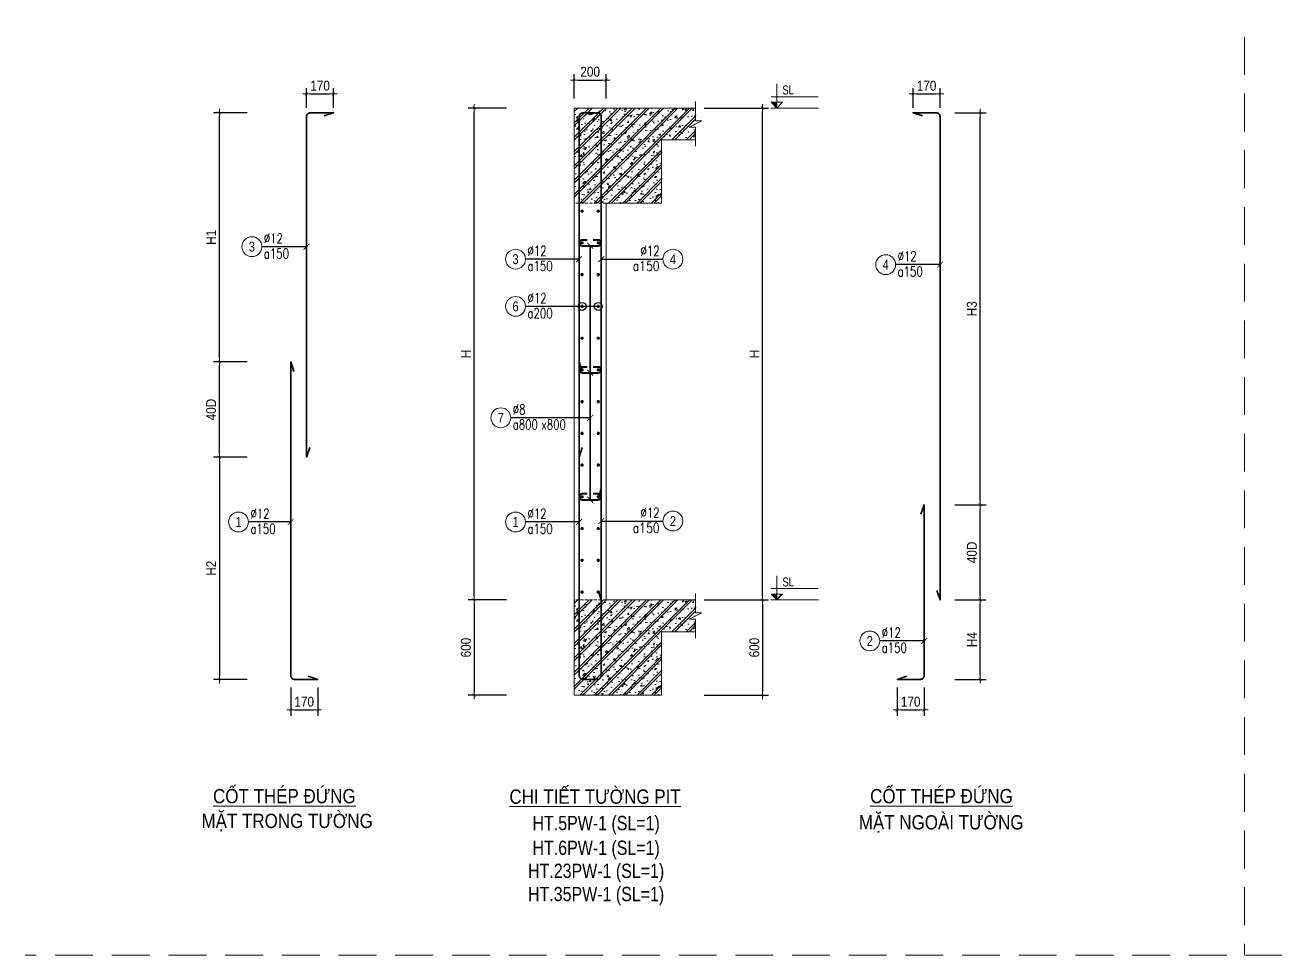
# Model space of a CAD drawing. Header units: millimetres. Extents: x 225489 to 327520, y -235866 to -221866.
# Drawn here: x 309589 to 317466, y -235866 to -230006 of the extents above; entities that cross this region are included whole.
import ezdxf
from ezdxf.enums import TextEntityAlignment as Align

# ---------------------------------------------------------------- set-up
doc = ezdxf.new("R2010")
doc.units = ezdxf.units.MM
doc.header["$PDMODE"] = 3
doc.linetypes.add('HIDDEN', pattern=[9.525, 6.35, -3.175])
doc.linetypes.add('HIDDEN2', pattern=[4.7625, 3.175, -1.5875])
doc.layers.get('0').update_dxf_attribs({"lineweight": 20})
doc.layers.get('Defpoints').update_dxf_attribs({"color": 151, "lineweight": 9})
for name, color, linetype, lineweight in [('kata_text', 7, 'Continuous', 30), ('NDC_S_ANNO', 7, 'Continuous', 20), ('NDC_S_CONTINUOUS', 3, 'Continuous', 20), ('NDC_S_DIM', 1, 'Continuous', 15), ('NDC_S_HATCH MATERIAL', 8, 'Continuous', 13), ('NDC_S_HIDDEN', 8, 'HIDDEN2', 13), ('NDC_S_LEADER', 1, 'Continuous', 15), ('NDC_S_REBAR', 4, 'Continuous', 35), ('NDC_S_STIRRUP', 4, 'Continuous', 40), ('NDC_S_TEXT SYMBOL', 7, 'Continuous', 20), ('NDC_S_THIN LINE', 8, 'Continuous', 9), ('NDC_S_VN TEXT', 7, 'Continuous', 20)]:
    doc.layers.add(name, color=color, linetype=linetype, lineweight=lineweight)
doc.styles.add('ARIAL', font='arial.ttf', dxfattribs={"width": 0.8})
doc.styles.add('NDC_ARIAL', font='arial.ttf', dxfattribs={"width": 0.85})
doc.styles.add('NDC_DIM', font='', dxfattribs={"width": 0.75})
doc.styles.add('NDC_EN TXT', font='romans.shx', dxfattribs={"width": 0.8})
doc.styles.add('NDC_ROMANS', font='romans.shx', dxfattribs={"width": 0.8})
doc.styles.get('NDC_DIM').set_extended_font_data('Dotum')
doc.dimstyles.new('NDC_1-25', dxfattribs={"dimscale": 25, "dimtxt": 2.5, "dimasz": 1, "dimexe": 1.5, "dimexo": 0, "dimgap": 0.8, "dimtad": 1, "dimdec": 0, "dimdsep": 46, "dimtxsty": 'NDC_ARIAL', "dimblk": 'DIMMARK', "dimcen": 49999.938995, "dimdle": 1.5, "dimclrd": 1, "dimclre": 1, "dimclrt": 3, "dimadec": 0, "dimazin": 0, "dimtfac": 1, "dimtdec": 0, "dimtix": 1, "dimtmove": 2, "dimatfit": 3, "dimfxl": 8, "dimarcsym": 0})
doc.dimstyles.new('NDC_dim_25', dxfattribs={"dimscale": 25, "dimtxt": 2.2, "dimasz": 1.5, "dimexe": 1.5, "dimexo": 2.5, "dimgap": 1, "dimtad": 1, "dimdec": 0, "dimzin": 0, "dimdsep": 46, "dimtxsty": 'NDC_DIM', "dimblk": 'DIMMARK', "dimcen": 0.09, "dimdle": 1.2, "dimclrd": 1, "dimclre": 1, "dimclrt": 3, "dimadec": 0, "dimazin": 0, "dimtfac": 1, "dimtdec": 0, "dimtix": 1, "dimtofl": 0, "dimtmove": 0, "dimatfit": 3, "dimfxl": 6, "dimfxlon": 1, "dimtolj": 1, "dimtzin": 0, "dimarcsym": 0})

# ---------------------------------------------------------------- blocks, each defined once
blk = doc.blocks.new('DIMMARK')
at = {"layer": 'NDC_S_DIM', "color": 1}
blk.add_line((-1.5, 0), (1, 0), dxfattribs=at)
at = {"layer": 'NDC_S_DIM', "color": 2, "const_width": 0.1}
blk.add_lwpolyline([(-0.42, -0.42), (0.42, 0.42)], dxfattribs=at)
blk = doc.blocks.new('kata_block_TD')
at = {"color": 6, "linetype": 'ByBlock', "lineweight": -2, "style": 'ARIAL', "width": 0.8}
blk.add_attdef('SECTDET2', text='', height=5, dxfattribs=at).set_placement((0, 7.97), align=Align.CENTER)
at = {"color": 0, "linetype": 'ByBlock', "lineweight": -2, "style": 'ARIAL', "width": 0.8}
blk.add_attdef('SECTDET1', text='', height=5, dxfattribs=at).set_placement((0, 1.47), align=Align.CENTER)
at = {"color": 3, "lineweight": 25, "style": 'ARIAL', "width": 0.8}
blk.add_attdef('SSCALE', text='', height=2.5, dxfattribs=at).set_placement((0, -4), align=Align.CENTER)
blk = doc.blocks.new('*D396')
at = {"layer": 'Defpoints', "color": 0, "transparency": 16777216}
for p in [(312623.9, -233628.9), (312419.5, -234228.9), (312623.9, -234228.9)]:
    blk.add_point(p, dxfattribs=at)
at = {"layer": 'NDC_S_DIM', "color": 1, "lineweight": -2, "transparency": 16777216}
for p, q in [((312623.9, -233628.9), (312382, -233628.9)), ((312419.5, -233653.9), (312419.5, -234203.9)), ((312623.9, -234228.9), (312382, -234228.9))]:
    blk.add_line(p, q, dxfattribs=at)
at = {"layer": 'NDC_S_DIM', "color": 1, "lineweight": -2, "transparency": 16777216, "xscale": 25, "yscale": 25, "zscale": 25}
for p, rotation in [((312419.5, -233628.9), 90), ((312419.5, -234228.9), 270)]:
    blk.add_blockref('DIMMARK', p, dxfattribs=dict(at, rotation=rotation))
at = {"layer": 'NDC_S_DIM', "color": 3, "transparency": 16777216, "insert": (312367.6, -233928.9), "char_height": 62.5, "attachment_point": 5, "rotation": 90, "style": 'NDC_ARIAL'}
blk.add_mtext('600', dxfattribs=at)
blk = doc.blocks.new('*D397')
at = {"layer": 'Defpoints', "color": 0, "transparency": 16777216}
for p in [(313250.7, -230352.6), (313050.7, -230469.4), (313250.7, -230469.4)]:
    blk.add_point(p, dxfattribs=at)
at = {"layer": 'NDC_S_DIM', "color": 1, "lineweight": -2, "transparency": 16777216}
for p, q in [((313050.7, -230469.4), (313050.7, -230315.1)), ((313075.7, -230352.6), (313225.7, -230352.6)), ((313250.7, -230469.4), (313250.7, -230315.1))]:
    blk.add_line(p, q, dxfattribs=at)
at = {"layer": 'NDC_S_DIM', "color": 1, "lineweight": -2, "transparency": 16777216, "xscale": 25, "yscale": 25, "zscale": 25, "rotation": 180}
blk.add_blockref('DIMMARK', (313050.7, -230352.6), dxfattribs=at)
at = {"layer": 'NDC_S_DIM', "color": 1, "lineweight": -2, "transparency": 16777216, "xscale": 25, "yscale": 25, "zscale": 25}
blk.add_blockref('DIMMARK', (313250.7, -230352.6), dxfattribs=at)
at = {"layer": 'NDC_S_DIM', "color": 3, "transparency": 16777216, "insert": (313150.7, -230300.7), "char_height": 62.5, "attachment_point": 5, "style": 'NDC_ARIAL'}
blk.add_mtext('200', dxfattribs=at)
blk = doc.blocks.new('kata_block_THEP')
at = {"layer": 'NDC_S_REBAR', "color": 0}
for p, q in [((-0.5, 0), (0.5, 0)), ((-0.35, 0.35), (0.35, -0.35)), ((0.35, 0.35), (-0.35, -0.35)), ((0, 0.5), (0, -0.5))]:
    blk.add_line(p, q, dxfattribs=at)
at = {"layer": 'NDC_S_REBAR', "color": 0, "const_width": 0.0833}
blk.add_lwpolyline([(-0.5, 0, 1), (0.5, 0, 1), (-0.5, 0, 1)], format="xyb", dxfattribs=at)
blk = doc.blocks.new('*U394')
at = {"layer": 'NDC_S_REBAR', "xscale": 18, "yscale": 18, "zscale": 18}
blk.add_blockref('kata_block_THEP', (0, 0), dxfattribs=at)
blk = doc.blocks.new('*U395')
at = {"layer": 'NDC_S_CONTINUOUS', "color": 0, "linetype": 'ByBlock', "lineweight": -2, "transparency": 16777216}
for p in [(0, 0), (200, 0), (400, 0), (600, 0), (800, 0), (1000, 0), (1200, 0), (1400, 0), (1600, 0), (1800, 0), (2000, 0), (2200, 0), (2400, 0)]:
    blk.add_blockref('*U394', p, dxfattribs=at)
blk = doc.blocks.new('*U392')
at = {"layer": 'NDC_S_REBAR', "xscale": 18, "yscale": 18, "zscale": 18}
blk.add_blockref('kata_block_THEP', (0, 0), dxfattribs=at)
blk = doc.blocks.new('*U393')
at = {"layer": 'NDC_S_CONTINUOUS', "color": 0, "linetype": 'ByBlock', "lineweight": -2, "transparency": 16777216}
for p in [(0, 0), (200, 0), (400, 0), (600, 0), (800, 0), (1000, 0), (1200, 0), (1400, 0), (1600, 0), (1800, 0), (2000, 0), (2200, 0), (2400, 0)]:
    blk.add_blockref('*U392', p, dxfattribs=at)
blk = doc.blocks.new('*D398')
at = {"layer": 'Defpoints', "color": 0, "transparency": 16777216}
for p in [(313869.3, -230528.9), (314237, -230528.9), (313869.3, -233628.9)]:
    blk.add_point(p, dxfattribs=at)
at = {"layer": 'NDC_S_DIM', "color": 1, "lineweight": -2, "transparency": 16777216}
for p, q in [((313869.3, -230528.9), (314274.5, -230528.9)), ((314237, -233603.9), (314237, -230553.9)), ((313869.3, -233628.9), (314274.5, -233628.9))]:
    blk.add_line(p, q, dxfattribs=at)
at = {"layer": 'NDC_S_DIM', "color": 1, "lineweight": -2, "transparency": 16777216, "xscale": 25, "yscale": 25, "zscale": 25}
for p, rotation in [((314237, -230528.9), 90), ((314237, -233628.9), 270)]:
    blk.add_blockref('DIMMARK', p, dxfattribs=dict(at, rotation=rotation))
at = {"layer": 'NDC_S_DIM', "color": 3, "transparency": 16777216, "insert": (314185.8, -232078.9), "char_height": 62.5, "attachment_point": 5, "rotation": 90, "style": 'NDC_ARIAL'}
blk.add_mtext('H', dxfattribs=at)
blk = doc.blocks.new('*D399')
at = {"layer": 'Defpoints', "color": 0, "transparency": 16777216}
for p in [(313869.3, -233628.9), (313869.3, -234228.9), (314237, -234228.9)]:
    blk.add_point(p, dxfattribs=at)
at = {"layer": 'NDC_S_DIM', "color": 1, "lineweight": -2, "transparency": 16777216}
for p, q in [((313869.3, -233628.9), (314274.5, -233628.9)), ((314237, -233653.9), (314237, -234203.9)), ((313869.3, -234228.9), (314274.5, -234228.9))]:
    blk.add_line(p, q, dxfattribs=at)
at = {"layer": 'NDC_S_DIM', "color": 1, "lineweight": -2, "transparency": 16777216, "xscale": 25, "yscale": 25, "zscale": 25}
for p, rotation in [((314237, -233628.9), 90), ((314237, -234228.9), 270)]:
    blk.add_blockref('DIMMARK', p, dxfattribs=dict(at, rotation=rotation))
at = {"layer": 'NDC_S_DIM', "color": 3, "transparency": 16777216, "insert": (314185.1, -233928.9), "char_height": 62.5, "attachment_point": 5, "rotation": 90, "style": 'NDC_ARIAL'}
blk.add_mtext('600', dxfattribs=at)
blk = doc.blocks.new('*D400')
at = {"layer": 'Defpoints', "color": 0, "transparency": 16777216}
for p in [(315448.5, -233628.9), (315607.9, -233628.9), (315448.5, -234128.9)]:
    blk.add_point(p, dxfattribs=at)
at = {"layer": 'NDC_S_DIM', "color": 1, "lineweight": -2, "transparency": 16777216}
for p, q in [((315448.5, -233628.9), (315645.4, -233628.9)), ((315607.9, -234103.9), (315607.9, -233653.9)), ((315448.5, -234128.9), (315645.4, -234128.9))]:
    blk.add_line(p, q, dxfattribs=at)
at = {"layer": 'NDC_S_DIM', "color": 1, "lineweight": -2, "transparency": 16777216, "xscale": 25, "yscale": 25, "zscale": 25}
for p, rotation in [((315607.9, -233628.9), 90), ((315607.9, -234128.9), 270)]:
    blk.add_blockref('DIMMARK', p, dxfattribs=dict(at, rotation=rotation))
at = {"layer": 'NDC_S_DIM', "color": 3, "transparency": 16777216, "insert": (315556.7, -233878.9), "char_height": 62.5, "attachment_point": 5, "rotation": 90, "style": 'NDC_ARIAL'}
blk.add_mtext('H4', dxfattribs=at)
blk = doc.blocks.new('*D401')
at = {"layer": 'Defpoints', "color": 0, "transparency": 16777216}
for p in [(315448.5, -233028.9), (315607.9, -233028.9), (315448.5, -233628.9)]:
    blk.add_point(p, dxfattribs=at)
at = {"layer": 'NDC_S_DIM', "color": 1, "lineweight": -2, "transparency": 16777216}
for p, q in [((315448.5, -233028.9), (315645.4, -233028.9)), ((315607.9, -233603.9), (315607.9, -233053.9)), ((315448.5, -233628.9), (315645.4, -233628.9))]:
    blk.add_line(p, q, dxfattribs=at)
at = {"layer": 'NDC_S_DIM', "color": 1, "lineweight": -2, "transparency": 16777216, "xscale": 25, "yscale": 25, "zscale": 25}
for p, rotation in [((315607.9, -233028.9), 90), ((315607.9, -233628.9), 270)]:
    blk.add_blockref('DIMMARK', p, dxfattribs=dict(at, rotation=rotation))
at = {"layer": 'NDC_S_DIM', "color": 3, "transparency": 16777216, "insert": (315556, -233328.9), "char_height": 62.5, "attachment_point": 5, "rotation": 90, "style": 'NDC_ARIAL'}
blk.add_mtext('40D', dxfattribs=at)
blk = doc.blocks.new('*D402')
at = {"layer": 'Defpoints', "color": 0, "transparency": 16777216}
for p in [(315448.5, -230558.9), (315607.9, -230558.9), (315448.5, -233028.9)]:
    blk.add_point(p, dxfattribs=at)
at = {"layer": 'NDC_S_DIM', "color": 1, "lineweight": -2, "transparency": 16777216}
for p, q in [((315448.5, -230558.9), (315645.4, -230558.9)), ((315607.9, -233003.9), (315607.9, -230583.9)), ((315448.5, -233028.9), (315645.4, -233028.9))]:
    blk.add_line(p, q, dxfattribs=at)
at = {"layer": 'NDC_S_DIM', "color": 1, "lineweight": -2, "transparency": 16777216, "xscale": 25, "yscale": 25, "zscale": 25}
for p, rotation in [((315607.9, -230558.9), 90), ((315607.9, -233028.9), 270)]:
    blk.add_blockref('DIMMARK', p, dxfattribs=dict(at, rotation=rotation))
at = {"layer": 'NDC_S_DIM', "color": 3, "transparency": 16777216, "insert": (315556, -231793.9), "char_height": 62.5, "attachment_point": 5, "rotation": 90, "style": 'NDC_ARIAL'}
blk.add_mtext('H3', dxfattribs=at)
blk = doc.blocks.new('*D403')
at = {"layer": 'Defpoints', "color": 0, "transparency": 16777216}
for p in [(315085.1, -234180.1), (315255.1, -234180.1), (315255.1, -234321.9)]:
    blk.add_point(p, dxfattribs=at)
at = {"layer": 'NDC_S_DIM', "color": 1, "lineweight": -2, "transparency": 16777216}
for p, q in [((315085.1, -234180.1), (315085.1, -234359.4)), ((315255.1, -234180.1), (315255.1, -234359.4)), ((315110.1, -234321.9), (315230.1, -234321.9))]:
    blk.add_line(p, q, dxfattribs=at)
at = {"layer": 'NDC_S_DIM', "color": 1, "lineweight": -2, "transparency": 16777216, "xscale": 25, "yscale": 25, "zscale": 25, "rotation": 180}
blk.add_blockref('DIMMARK', (315085.1, -234321.9), dxfattribs=at)
at = {"layer": 'NDC_S_DIM', "color": 1, "lineweight": -2, "transparency": 16777216, "xscale": 25, "yscale": 25, "zscale": 25}
blk.add_blockref('DIMMARK', (315255.1, -234321.9), dxfattribs=at)
at = {"layer": 'NDC_S_DIM', "color": 3, "transparency": 16777216, "insert": (315170.1, -234270), "char_height": 62.5, "attachment_point": 5, "style": 'NDC_ARIAL'}
blk.add_mtext('170', dxfattribs=at)
blk = doc.blocks.new('*D404')
at = {"layer": 'Defpoints', "color": 0, "transparency": 16777216}
for p in [(311263.6, -234180.1), (311433.6, -234180.1), (311433.6, -234321.9)]:
    blk.add_point(p, dxfattribs=at)
at = {"layer": 'NDC_S_DIM', "color": 1, "lineweight": -2, "transparency": 16777216}
for p, q in [((311263.6, -234180.1), (311263.6, -234359.4)), ((311433.6, -234180.1), (311433.6, -234359.4)), ((311288.6, -234321.9), (311408.6, -234321.9))]:
    blk.add_line(p, q, dxfattribs=at)
at = {"layer": 'NDC_S_DIM', "color": 1, "lineweight": -2, "transparency": 16777216, "xscale": 25, "yscale": 25, "zscale": 25, "rotation": 180}
blk.add_blockref('DIMMARK', (311263.6, -234321.9), dxfattribs=at)
at = {"layer": 'NDC_S_DIM', "color": 1, "lineweight": -2, "transparency": 16777216, "xscale": 25, "yscale": 25, "zscale": 25}
blk.add_blockref('DIMMARK', (311433.6, -234321.9), dxfattribs=at)
at = {"layer": 'NDC_S_DIM', "color": 3, "transparency": 16777216, "insert": (311348.6, -234270), "char_height": 62.5, "attachment_point": 5, "style": 'NDC_ARIAL'}
blk.add_mtext('170', dxfattribs=at)
blk = doc.blocks.new('*D405')
at = {"layer": 'Defpoints', "color": 0, "transparency": 16777216}
for p in [(310989.9, -232728.9), (310814, -234128.9), (310989.9, -234128.9)]:
    blk.add_point(p, dxfattribs=at)
at = {"layer": 'NDC_S_DIM', "color": 1, "lineweight": -2, "transparency": 16777216}
for p, q in [((310989.9, -232728.9), (310776.5, -232728.9)), ((310814, -232753.9), (310814, -234103.9)), ((310989.9, -234128.9), (310776.5, -234128.9))]:
    blk.add_line(p, q, dxfattribs=at)
at = {"layer": 'NDC_S_DIM', "color": 1, "lineweight": -2, "transparency": 16777216, "xscale": 25, "yscale": 25, "zscale": 25}
for p, rotation in [((310814, -232728.9), 90), ((310814, -234128.9), 270)]:
    blk.add_blockref('DIMMARK', p, dxfattribs=dict(at, rotation=rotation))
at = {"layer": 'NDC_S_DIM', "color": 3, "transparency": 16777216, "insert": (310762.6, -233428.9), "char_height": 62.5, "attachment_point": 5, "rotation": 90, "style": 'NDC_ARIAL'}
blk.add_mtext('H2', dxfattribs=at)
blk = doc.blocks.new('*D406')
at = {"layer": 'Defpoints', "color": 0, "transparency": 16777216}
for p in [(310814, -232128.9), (310989.9, -232128.9), (310989.9, -232728.9)]:
    blk.add_point(p, dxfattribs=at)
at = {"layer": 'NDC_S_DIM', "color": 1, "lineweight": -2, "transparency": 16777216}
for p, q in [((310989.9, -232128.9), (310776.5, -232128.9)), ((310814, -232703.9), (310814, -232153.9)), ((310989.9, -232728.9), (310776.5, -232728.9))]:
    blk.add_line(p, q, dxfattribs=at)
at = {"layer": 'NDC_S_DIM', "color": 1, "lineweight": -2, "transparency": 16777216, "xscale": 25, "yscale": 25, "zscale": 25}
for p, rotation in [((310814, -232128.9), 90), ((310814, -232728.9), 270)]:
    blk.add_blockref('DIMMARK', p, dxfattribs=dict(at, rotation=rotation))
at = {"layer": 'NDC_S_DIM', "color": 3, "transparency": 16777216, "insert": (310762.1, -232428.9), "char_height": 62.5, "attachment_point": 5, "rotation": 90, "style": 'NDC_ARIAL'}
blk.add_mtext('40D', dxfattribs=at)
blk = doc.blocks.new('*D407')
at = {"layer": 'Defpoints', "color": 0, "transparency": 16777216}
for p in [(310814, -230558.9), (310989.9, -230558.9), (310989.9, -232128.9)]:
    blk.add_point(p, dxfattribs=at)
at = {"layer": 'NDC_S_DIM', "color": 1, "lineweight": -2, "transparency": 16777216}
for p, q in [((310989.9, -230558.9), (310776.5, -230558.9)), ((310814, -232103.9), (310814, -230583.9)), ((310989.9, -232128.9), (310776.5, -232128.9))]:
    blk.add_line(p, q, dxfattribs=at)
at = {"layer": 'NDC_S_DIM', "color": 1, "lineweight": -2, "transparency": 16777216, "xscale": 25, "yscale": 25, "zscale": 25}
for p, rotation in [((310814, -230558.9), 90), ((310814, -232128.9), 270)]:
    blk.add_blockref('DIMMARK', p, dxfattribs=dict(at, rotation=rotation))
at = {"layer": 'NDC_S_DIM', "color": 3, "transparency": 16777216, "insert": (310762.6, -231343.9), "char_height": 62.5, "attachment_point": 5, "rotation": 90, "style": 'NDC_ARIAL'}
blk.add_mtext('H1', dxfattribs=at)
blk = doc.blocks.new('*D408')
at = {"layer": 'Defpoints', "color": 0, "transparency": 16777216}
for p in [(311533.6, -230440.6), (311363.6, -230527.8), (311533.6, -230527.8)]:
    blk.add_point(p, dxfattribs=at)
at = {"layer": 'NDC_S_DIM', "color": 1, "lineweight": -2, "transparency": 16777216}
for p, q in [((311363.6, -230527.8), (311363.6, -230403.1)), ((311388.6, -230440.6), (311508.6, -230440.6)), ((311533.6, -230527.8), (311533.6, -230403.1))]:
    blk.add_line(p, q, dxfattribs=at)
at = {"layer": 'NDC_S_DIM', "color": 1, "lineweight": -2, "transparency": 16777216, "xscale": 25, "yscale": 25, "zscale": 25, "rotation": 180}
blk.add_blockref('DIMMARK', (311363.6, -230440.6), dxfattribs=at)
at = {"layer": 'NDC_S_DIM', "color": 1, "lineweight": -2, "transparency": 16777216, "xscale": 25, "yscale": 25, "zscale": 25}
blk.add_blockref('DIMMARK', (311533.6, -230440.6), dxfattribs=at)
at = {"layer": 'NDC_S_DIM', "color": 3, "transparency": 16777216, "insert": (311448.6, -230388.7), "char_height": 62.5, "attachment_point": 5, "style": 'NDC_ARIAL'}
blk.add_mtext('170', dxfattribs=at)
blk = doc.blocks.new('*D409')
at = {"layer": 'Defpoints', "color": 0, "transparency": 16777216}
for p in [(315355.1, -230440.6), (315185.1, -230527.8), (315355.1, -230527.8)]:
    blk.add_point(p, dxfattribs=at)
at = {"layer": 'NDC_S_DIM', "color": 1, "lineweight": -2, "transparency": 16777216}
for p, q in [((315185.1, -230527.8), (315185.1, -230403.1)), ((315210.1, -230440.6), (315330.1, -230440.6)), ((315355.1, -230527.8), (315355.1, -230403.1))]:
    blk.add_line(p, q, dxfattribs=at)
at = {"layer": 'NDC_S_DIM', "color": 1, "lineweight": -2, "transparency": 16777216, "xscale": 25, "yscale": 25, "zscale": 25, "rotation": 180}
blk.add_blockref('DIMMARK', (315185.1, -230440.6), dxfattribs=at)
at = {"layer": 'NDC_S_DIM', "color": 1, "lineweight": -2, "transparency": 16777216, "xscale": 25, "yscale": 25, "zscale": 25}
blk.add_blockref('DIMMARK', (315355.1, -230440.6), dxfattribs=at)
at = {"layer": 'NDC_S_DIM', "color": 3, "transparency": 16777216, "insert": (315270.1, -230388.7), "char_height": 62.5, "attachment_point": 5, "style": 'NDC_ARIAL'}
blk.add_mtext('170', dxfattribs=at)
blk = doc.blocks.new('*U12')
blk.add_circle((-2.5, 0), 2.5)
at = {"layer": 'NDC_S_VN TEXT', "color": 3, "style": 'NDC_EN TXT', "width": 0.75}
for tag, p in [('DK1', (0.5, 0.85)), ('KC1', (0.5, -2.97))]:
    blk.add_attdef(tag, p, '', height=2.5, dxfattribs=at)
at = {"layer": 'NDC_S_VN TEXT', "color": 7, "style": 'ARIAL', "width": 0.8}
blk.add_attdef('SH2', text='', height=2.5, dxfattribs=at).set_placement((-2.5, 0), align=Align.MIDDLE)
blk = doc.blocks.new('*U15')
blk.add_circle((2.5, 0), 2.5)
at = {"layer": 'NDC_S_VN TEXT', "color": 3, "style": 'NDC_EN TXT'}
for tag, width, p in [('DK2', 0.75, (-0.85, 0.85)), ('KC2', 0.8, (-0.85, -2.97))]:
    blk.add_attdef(tag, text='', height=2.5, dxfattribs=dict(at, width=width)).set_placement(p, align=Align.RIGHT)
at = {"layer": 'NDC_S_VN TEXT', "color": 7, "style": 'ARIAL', "width": 0.8}
blk.add_attdef('SH3', text='', height=2.5, dxfattribs=at).set_placement((2.5, 0), align=Align.MIDDLE)
blk = doc.blocks.new('CD')
at = {"layer": 'NDC_S_ANNO'}
blk.add_hatch(color=3, dxfattribs=at).paths.add_polyline_path([(0, 160), (-161, 160), (0, 0)])
at = {"layer": 'NDC_S_ANNO', "ltscale": 50}
h = blk.add_hatch(dxfattribs=at)
h.set_pattern_fill('ANSI31', color=256, scale=140.6, style=0)
h.paths.add_polyline_path([(0, 160), (0, 0), (161, 160)])
for p, q in [((1156, 0), (-164, 0)), ((-159, 314), (1147, 314))]:
    blk.add_line(p, q, dxfattribs=at)
for points in [[(0, 669), (0, 0)], [(0, 0), (-161, 160), (0, 160)], [(0, 0), (161, 160), (0, 160)]]:
    blk.add_lwpolyline(points, dxfattribs=at)
at = {"layer": 'NDC_S_TEXT SYMBOL', "color": 3, "style": 'NDC_DIM', "width": 0.7}
blk.add_attdef('COT', (154, 375), '', height=250, dxfattribs=at)
blk = doc.blocks.new('*D410')
at = {"layer": 'Defpoints', "color": 0, "transparency": 16777216}
for p in [(312419.5, -230528.9), (312623.9, -230528.9), (312623.9, -233628.9)]:
    blk.add_point(p, dxfattribs=at)
at = {"layer": 'NDC_S_DIM', "color": 1, "lineweight": -2, "transparency": 16777216}
for p, q in [((312623.9, -230528.9), (312382, -230528.9)), ((312419.5, -233603.9), (312419.5, -230553.9)), ((312623.9, -233628.9), (312382, -233628.9))]:
    blk.add_line(p, q, dxfattribs=at)
at = {"layer": 'NDC_S_DIM', "color": 1, "lineweight": -2, "transparency": 16777216, "xscale": 25, "yscale": 25, "zscale": 25}
for p, rotation in [((312419.5, -230528.9), 90), ((312419.5, -233628.9), 270)]:
    blk.add_blockref('DIMMARK', p, dxfattribs=dict(at, rotation=rotation))
at = {"layer": 'NDC_S_DIM', "color": 3, "transparency": 16777216, "insert": (312368.2, -232078.9), "char_height": 62.5, "attachment_point": 5, "rotation": 90, "style": 'NDC_ARIAL'}
blk.add_mtext('H', dxfattribs=at)

msp = doc.modelspace()

# ---------------------------------------------------------------- hatches: boundary and pattern name
at = {"layer": 'NDC_S_HATCH MATERIAL'}
h = msp.add_hatch(dxfattribs=at)
h.set_pattern_fill('BT-01', color=256, scale=15, pattern_type=2)
h.set_pattern_definition([(50, (308728.34, -329897.705), (107.58903, -9.41282), [11.25, -123.75]), (355, (308728.34, -329897.7), (-20.8127, 112.82882), [9, -99]), (100.4514, (308737.3, -329898.49), (86.77641, 103.41593), [9.56103, -105.17132]), (46.1842, (308728.34, -329867.7), (160.08616, -24.82785), [16.875, -185.625]), (96.6356, (308741.68, -329869.77), (140.1994, 146.11768), [14.34154, -157.75695]), (351.1842, (308728.34, -329867.7), (140.1993, 146.1178), [13.5, -148.5]), (21, (308743.34, -329875.205), (89.53606, -60.39283), [11.25, -123.75]), (326, (308743.34, -329875.2), (36.4973, 108.77251), [9, -99]), (71.4514, (308750.8, -329880.24), (126.03339, 48.37957), [9.56103, -105.17132]), (37.5, (308728.337, -329897.705), (1.823978, 49.934078), [0, -97.8, 0, -100.5, 0, -99.375]), (7.5, (308728.337, -329897.705), (39.46043, 59.161757), [0, -57.3, 0, -95.55, 0, -37.875]), (327.5, (308694.887, -329897.705), (80.073365, -3.38323), [0, -37.5, 0, -117, 0, -155.25]), (317.5, (308679.89, -329897.705), (87.477925, 15.015747), [0, -48.75, 0, -77.7, 0, -110.25]), (45, (308728.337, -329897.705), (-45.078057, 45.078057), []), (45, (308728.337, -329879.33), (-45.078057, 45.078057), [])])
h.paths.add_polyline_path([(313814.5, -230648.9), (313774.5, -230648.9), (313854.5, -230608.9), (313814.5, -230608.9), (313814.5, -230528.9), (313250.7, -230528.9), (313050.7, -230528.9), (313050.7, -231128.9), (313600.7, -231128.9), (313600.7, -230728.9), (313814.5, -230728.9)])
h = msp.add_hatch(dxfattribs=at)
h.set_pattern_fill('BT-01', color=256, scale=15, pattern_type=2)
h.set_pattern_definition([(50, (308728.34, -332997.705), (107.58903, -9.41282), [11.25, -123.75]), (355, (308728.34, -332997.7), (-20.8127, 112.82882), [9, -99]), (100.4514, (308737.3, -332998.49), (86.77641, 103.41593), [9.56103, -105.17132]), (46.1842, (308728.34, -332967.7), (160.08616, -24.82785), [16.875, -185.625]), (96.6356, (308741.68, -332969.77), (140.1994, 146.11768), [14.34154, -157.75695]), (351.1842, (308728.34, -332967.7), (140.1993, 146.1178), [13.5, -148.5]), (21, (308743.34, -332975.205), (89.53606, -60.39283), [11.25, -123.75]), (326, (308743.34, -332975.2), (36.4973, 108.77251), [9, -99]), (71.4514, (308750.8, -332980.24), (126.03339, 48.37957), [9.56103, -105.17132]), (37.5, (308728.337, -332997.705), (1.823978, 49.934078), [0, -97.8, 0, -100.5, 0, -99.375]), (7.5, (308728.337, -332997.705), (39.46043, 59.161757), [0, -57.3, 0, -95.55, 0, -37.875]), (327.5, (308694.887, -332997.705), (80.073365, -3.38323), [0, -37.5, 0, -117, 0, -155.25]), (317.5, (308679.89, -332997.705), (87.477925, 15.015747), [0, -48.75, 0, -77.7, 0, -110.25]), (45, (308728.337, -332997.705), (-45.078057, 45.078057), []), (45, (308728.337, -332979.33), (-45.078057, 45.078057), [])])
h.paths.add_polyline_path([(313814.5, -233748.9), (313774.5, -233748.9), (313854.5, -233708.9), (313814.5, -233708.9), (313814.5, -233628.9), (313250.7, -233628.9), (313050.7, -233628.9), (313050.7, -234228.9), (313600.7, -234228.9), (313600.7, -233828.9), (313814.5, -233828.9)])

# ---------------------------------------------------------------- linework, layer by layer
at = {"layer": 'NDC_S_CONTINUOUS', "ltscale": 0.005}
for p, q in [((313050.7, -230528.9), (313814.5, -230528.9)), ((313250.7, -233628.9), (313814.5, -233628.9))]:
    msp.add_line(p, q, dxfattribs=at)
for points in [[(313050.7, -233628.9), (313050.7, -230528.9)], [(313814.5, -230728.9), (313600.7, -230728.9), (313600.7, -231128.9), (313250.7, -231128.9)], [(313250.7, -233628.9), (313250.7, -231128.9)], [(313814.5, -233828.9), (313600.7, -233828.9), (313600.7, -234228.9), (313050.7, -234228.9), (313050.7, -233628.9)]]:
    msp.add_lwpolyline(points, dxfattribs=at)
at = {"layer": 'NDC_S_DIM'}
for points in [[(313814.5, -230768.9), (313814.5, -230648.9), (313774.5, -230648.9), (313854.5, -230608.9), (313814.5, -230608.9), (313814.5, -230488.9)], [(313814.5, -233868.9), (313814.5, -233748.9), (313774.5, -233748.9), (313854.5, -233708.9), (313814.5, -233708.9), (313814.5, -233588.9)]]:
    msp.add_lwpolyline(points, dxfattribs=at)
at = {"layer": 'NDC_S_HATCH MATERIAL', "linetype": 'HIDDEN', "ltscale": 3}
for p, q in [((313250.7, -231128.9), (313050.7, -231128.9)), ((313250.7, -233628.9), (313050.7, -233628.9))]:
    msp.add_line(p, q, dxfattribs=at)
at = {"layer": 'NDC_S_HIDDEN', "ltscale": 75}
for p, q in [((317273.9, -221865.9), (317273.9, -235865.9)), ((327520, -235865.9), (309589.4, -235865.9))]:
    msp.add_line(p, q, dxfattribs=at)
at = {"layer": 'NDC_S_REBAR'}
for points in [[(311473.6, -230578.9), (311533.6, -230558.9), (311387.6, -230558.9, 0.414214), (311363.6, -230582.9), (311363.6, -232728.9), (311383.6, -232668.9)], [(313150.7, -230568.9), (313180.7, -230558.9), (313104.7, -230558.9, 0.414214), (313080.7, -230582.9), (313080.7, -232728.9), (313100.7, -232668.9)], [(313150.7, -230568.9), (313120.7, -230558.9), (313196.7, -230558.9, -0.414214), (313220.7, -230582.9), (313220.7, -233628.9), (313200.7, -233568.9)], [(315245.1, -230578.9), (315185.1, -230558.9), (315331.1, -230558.9, -0.414214), (315355.1, -230582.9), (315355.1, -233628.9), (315335.1, -233568.9)], [(311373.6, -234108.9), (311433.6, -234128.9), (311287.6, -234128.9, -0.414214), (311263.6, -234104.9), (311263.6, -232128.9), (311283.6, -232188.9)], [(313170.7, -234108.9), (313180.7, -234128.9), (313104.7, -234128.9, -0.414214), (313080.7, -234104.9), (313080.7, -232128.9), (313100.7, -232188.9)], [(313130.7, -234108.9), (313120.7, -234128.9), (313196.7, -234128.9, 0.414214), (313220.7, -234104.9), (313220.7, -232928.9), (313200.7, -232988.9)], [(315145.1, -234108.9), (315085.1, -234128.9), (315231.1, -234128.9, 0.414214), (315255.1, -234104.9), (315255.1, -233028.9), (315235.1, -233088.9)]]:
    msp.add_lwpolyline(points, format="xyb", dxfattribs=at)
at = {"layer": 'NDC_S_STIRRUP'}
for points in [[(313131.7, -231360.9), (313099.7, -231360.9, 1), (313099.7, -231396.9), (313201.7, -231396.9, 1), (313201.7, -231360.9), (313169.7, -231360.9)], [(313131.7, -232160.9), (313099.7, -232160.9, 1), (313099.7, -232196.9), (313201.7, -232196.9, 1), (313201.7, -232160.9), (313169.7, -232160.9)], [(313131.7, -232960.9), (313099.7, -232960.9, 1), (313099.7, -232996.9), (313201.7, -232996.9, 1), (313201.7, -232960.9), (313169.7, -232960.9)]]:
    msp.add_lwpolyline(points, format="xyb", dxfattribs=at)

# ---------------------------------------------------------------- block references
at = {"layer": 'NDC_S_CONTINUOUS', "xscale": -1, "rotation": 270}
msp.add_blockref('*U395', (313099.7, -233578.9), dxfattribs=at)
at = {"layer": 'NDC_S_CONTINUOUS', "rotation": 90.00000000000001}
msp.add_blockref('*U393', (313201.7, -233578.9), dxfattribs=at)
at = {"layer": 'NDC_S_DIM'}
ref = msp.add_blockref('CD', (314326.8, -230528.9), dxfattribs=dict(at, xscale=0.2272727272727273, yscale=0.2272727272727273, zscale=0.2272727272727273))
ref.add_attrib('COT', 'SL', (314361.8, -230443.7), dxfattribs={"layer": '0', "color": 3, "height": 56.82, "style": 'NDC_ARIAL', "width": 0.75})
at = {"layer": 'NDC_S_DIM', "xscale": 25, "yscale": 25, "zscale": 25}
for p, values in [((311081.4, -231402.8), {'SH2': '3', 'DK1': '%%C12', 'KC1': 'a150'}), ((312742.9, -231481.3), {'SH2': '3', 'DK1': '%%C12', 'KC1': 'a150'}), ((315075.2, -231516), {'SH2': '4', 'DK1': '%%C12', 'KC1': 'a150'}), ((312742.9, -231778.9), {'SH2': '6', 'DK1': '%%c12', 'KC1': 'a200'}), ((312650.1, -232480.9), {'SH2': '7', 'DK1': '%%c8', 'KC1': 'a800'}), ((310997.3, -233137.5), {'SH2': '1', 'DK1': '%%C12', 'KC1': 'a150'}), ((312742.9, -233137.5), {'SH2': '1', 'DK1': '%%C12', 'KC1': 'a150'}), ((314975.2, -233886.9), {'SH2': '2', 'DK1': '%%C12', 'KC1': 'a150'})]:
    msp.add_blockref('*U12', p, dxfattribs=at).add_auto_attribs(values)
at = {"layer": 'NDC_S_DIM', "ltscale": 0.005, "xscale": 25, "yscale": 25, "zscale": 25}
for p, values in [((313609.3, -231481.3), {'SH3': '4', 'DK2': '%%C12', 'KC2': 'a150'}), ((313609.3, -233131.4), {'SH3': '2', 'DK2': '%%C12', 'KC2': 'a150'})]:
    msp.add_blockref('*U15', p, dxfattribs=at).add_auto_attribs(values)
at = {"layer": 'NDC_S_DIM'}
ref = msp.add_blockref('CD', (314326.8, -233628.9), dxfattribs=dict(at, xscale=0.2272727272727273, yscale=0.2272727272727273, zscale=0.2272727272727273))
ref.add_attrib('COT', 'SL', (314361.8, -233543.7), dxfattribs={"layer": '0', "color": 3, "height": 56.82, "style": 'NDC_ARIAL', "width": 0.75})
at = {"layer": 'NDC_S_REBAR', "color": 3, "xscale": 12, "yscale": 12, "zscale": 12}
for p in [(313099.7, -231778.9), (313201.7, -231778.9)]:
    msp.add_blockref('kata_block_THEP', p, dxfattribs=at)
at = {"layer": 'NDC_S_VN TEXT', "ltscale": 0.005}
ref = msp.add_blockref('kata_block_TD', (313188.2, -235105.7), dxfattribs=dict(at, xscale=18, yscale=18, zscale=18))
ref.add_attrib('SECTDET1', 'HT.5PW-1 (SL=1)', dxfattribs={"layer": '0', "color": 0, "linetype": 'ByBlock', "lineweight": -2, "height": 90, "style": 'ARIAL', "width": 0.8}).set_placement((313188.2, -235079.3), align=Align.CENTER)
ref = msp.add_blockref('kata_block_TD', (313188.2, -235261.6), dxfattribs=dict(at, xscale=18, yscale=18, zscale=18))
ref.add_attrib('SECTDET1', 'HT.6PW-1 (SL=1)', dxfattribs={"layer": '0', "color": 0, "linetype": 'ByBlock', "lineweight": -2, "height": 90, "style": 'ARIAL', "width": 0.8}).set_placement((313188.2, -235235.2), align=Align.CENTER)
ref = msp.add_blockref('kata_block_TD', (313188.2, -235406.9), dxfattribs=dict(at, xscale=18, yscale=18, zscale=18))
ref.add_attrib('SECTDET1', 'HT.23PW-1 (SL=1)', dxfattribs={"layer": '0', "color": 0, "linetype": 'ByBlock', "lineweight": -2, "height": 90, "style": 'ARIAL', "width": 0.8}).set_placement((313188.2, -235380.4), align=Align.CENTER)
ref = msp.add_blockref('kata_block_TD', (313188.2, -235553.3), dxfattribs=dict(at, xscale=18, yscale=18, zscale=18))
ref.add_attrib('SECTDET1', 'HT.35PW-1 (SL=1)', dxfattribs={"layer": '0', "color": 0, "linetype": 'ByBlock', "lineweight": -2, "height": 90, "style": 'ARIAL', "width": 0.8}).set_placement((313188.2, -235526.8), align=Align.CENTER)

# ---------------------------------------------------------------- texts
at = {"layer": 'kata_text', "color": 3, "style": 'NDC_ROMANS', "width": 0.75}
msp.add_text('x800', height=62.5, dxfattribs=at).set_placement((312843, -232555.2))
at = {"layer": 'NDC_S_VN TEXT', "style": 'NDC_ARIAL', "width": 0.85}
msp.add_text('%%UCHI TIẾT TƯỜNG PIT', height=90, rotation=0, dxfattribs=at).set_placement((312641.9, -234912.9))
at = {"layer": 'NDC_S_VN TEXT', "char_height": 90, "attachment_point": 6, "rotation": 0, "style": 'NDC_ARIAL', "bg_fill": 3, "box_fill_scale": 1.2, "bg_fill_color": 256, "bg_fill_transparency": 0}
for s, insert in [('{\\LCỐT THÉP ĐỨNG}', (315813.5, -234865.5)), ('MẶT TRONG TƯỜNG', (311780.8, -235030.7))]:
    msp.add_mtext(s, dxfattribs=dict(at, insert=insert))

# ---------------------------------------------------------------- dimensions: what is measured, and where the dimension line sits
at = {"layer": 'NDC_S_DIM'}
for base, p1, p2, picture, middle in [((313250.7, -230352.6), (313050.7, -230469.4), (313250.7, -230469.4), '*D397', (313150.7, -230300.7)), ((311533.6, -230440.6), (311363.6, -230527.8), (311533.6, -230527.8), '*D408', (311448.6, -230388.7)), ((315355.1, -230440.6), (315185.1, -230527.8), (315355.1, -230527.8), '*D409', (315270.1, -230388.7)), ((311433.6, -234321.9), (311263.6, -234180.1), (311433.6, -234180.1), '*D404', (311348.6, -234270)), ((315255.1, -234321.9), (315085.1, -234180.1), (315255.1, -234180.1), '*D403', (315170.1, -234270))]:
    dim = msp.add_linear_dim(base=base, p1=p1, p2=p2, dimstyle='NDC_1-25', dxfattribs=at)
    dim.commit()
    dim.dimension.update_dxf_attribs({"geometry": picture, "text_midpoint": middle})
for base, p1, p2, text, picture, middle in [((310814, -230558.9), (310989.9, -232128.9), (310989.9, -230558.9), 'H1', '*D407', (310762.6, -231343.9)), ((312419.5, -230528.9), (312623.9, -233628.9), (312623.9, -230528.9), 'H', '*D410', (312368.2, -232078.9)), ((314237, -230528.9), (313869.3, -233628.9), (313869.3, -230528.9), 'H', '*D398', (314185.8, -232078.9)), ((315607.9, -230558.9), (315448.5, -233028.9), (315448.5, -230558.9), 'H3', '*D402', (315556, -231793.9)), ((310814, -232128.9), (310989.9, -232728.9), (310989.9, -232128.9), '40D', '*D406', (310762.1, -232428.9)), ((310814, -234128.9), (310989.9, -232728.9), (310989.9, -234128.9), 'H2', '*D405', (310762.6, -233428.9)), ((315607.9, -233028.9), (315448.5, -233628.9), (315448.5, -233028.9), '40D', '*D401', (315556, -233328.9)), ((315607.9, -233628.9), (315448.5, -234128.9), (315448.5, -233628.9), 'H4', '*D400', (315556.7, -233878.9))]:
    dim = msp.add_linear_dim(base=base, p1=p1, p2=p2, angle=90, text=text, dimstyle='NDC_1-25', dxfattribs=at)
    dim.commit()
    dim.dimension.update_dxf_attribs({"geometry": picture, "text_midpoint": middle})
for base, p1, p2, picture, middle in [((312419.5, -234228.9), (312623.9, -233628.9), (312623.9, -234228.9), '*D396', (312367.6, -233928.9)), ((314237, -234228.9), (313869.3, -233628.9), (313869.3, -234228.9), '*D399', (314185.1, -233928.9))]:
    dim = msp.add_linear_dim(base=base, p1=p1, p2=p2, angle=90, dimstyle='NDC_1-25', dxfattribs=at)
    dim.commit()
    dim.dimension.update_dxf_attribs({"geometry": picture, "text_midpoint": middle})

# ---------------------------------------------------------------- leaders
at = {"layer": 'NDC_S_LEADER'}
for points in [[(313201.7, -231778.9), (312742.9, -231778.9)], [(313099.7, -231778.9), (312742.9, -231778.9)]]:
    msp.add_leader(points, dimstyle='NDC_1-25', override={"dimasz": 2, "dimldrblk": 'DotBlank'}, dxfattribs=at)
at = {"layer": 'NDC_S_THIN LINE', "ltscale": 0.005}
for points in [[(311363.6, -231402.8), (311081.4, -231402.8)], [(313150.7, -231396.9), (313150.7, -232196.9)], [(313150.7, -232196.9), (313150.7, -231396.9)], [(313080.7, -231481.3), (312742.9, -231481.3)], [(313220.7, -231481.3), (313609.3, -231481.3)], [(315355.1, -231516), (315075.2, -231516)], [(313150.7, -232196.9), (313150.7, -232996.9)], [(313150.7, -232996.9), (313150.7, -232196.9)], [(313150.7, -232480.9), (312650.1, -232480.9)], [(311263.6, -233137.5), (310997.3, -233137.5)], [(313080.7, -233137.5), (312742.9, -233137.5)], [(313220.7, -233131.4), (313609.3, -233131.4)], [(315255.1, -233886.9), (314975.2, -233886.9)]]:
    msp.add_leader(points, dimstyle='NDC_dim_25', override={"dimldrblk": 'ArchTick'}, dxfattribs=at)

# ---------------------------------------------------------------- next in the draw order: texts
at = {"layer": 'NDC_S_VN TEXT', "char_height": 90, "attachment_point": 6, "rotation": 0, "style": 'NDC_ARIAL', "bg_fill": 3, "box_fill_scale": 1.2, "bg_fill_color": 256, "bg_fill_transparency": 0}
for s, insert in [('{\\LCỐT THÉP ĐỨNG}', (311673, -234865.5)), ('MẶT NGOÀI TƯỜNG', (315881.2, -235039.7))]:
    msp.add_mtext(s, dxfattribs=dict(at, insert=insert))

doc.saveas('drawing.dxf')
